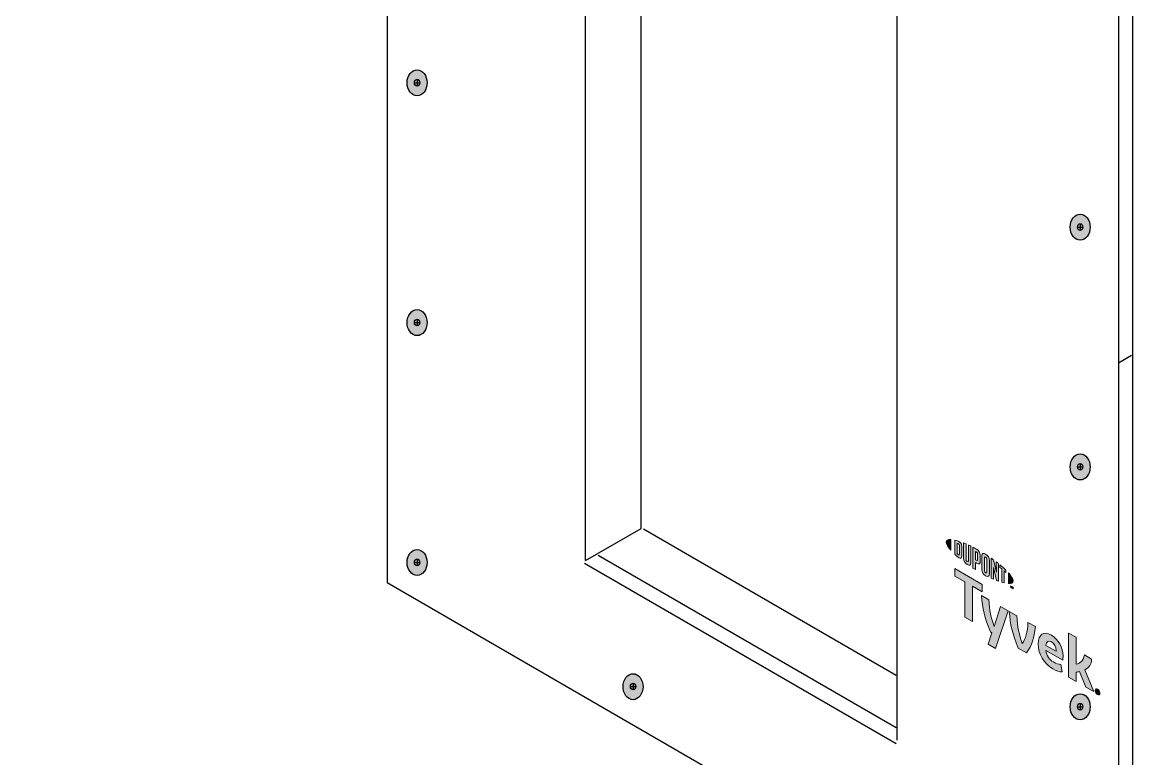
# Model space of a CAD drawing. Header units: inches. Extents: x -26 to 76, y -15 to 22.
# Drawn here: x 8.59 to 14.26, y 5.66 to 9.42 of the extents above; entities that cross this region are included whole.
import ezdxf

# ---------------------------------------------------------------- set-up
doc = ezdxf.new("R2010")
doc.units = ezdxf.units.IN
doc.header["$MEASUREMENT"] = 0
for name, color, linetype, lineweight in [('G-ANNO-TTLB', 7, 'Continuous', 0), ('LOGOS', 7, 'Continuous', 0), ('TYVEK', 7, 'Continuous', 0)]:
    doc.layers.add(name, color=color, linetype=linetype, lineweight=lineweight)

# ---------------------------------------------------------------- blocks, each defined once
blk = doc.blocks.new('Block_104')
at = {"layer": 'TYVEK', "true_color": 0x003b71, "transparency": 33554687}
h = blk.add_hatch(color=156, dxfattribs=at)
h.dxf.hatch_style = 2
edge = h.paths.add_edge_path()
edge.add_ellipse((13.993, 10.8223), major_axis=(0, 0.0664), ratio=0.766948, start_angle=0, end_angle=360)
at = {"layer": 'TYVEK', "color": 252, "lineweight": 25, "true_color": 0x838484}
for p, q in [((13.993, 10.8398), (13.993, 10.8056)), ((13.9795, 10.8227), (14.0065, 10.8227))]:
    blk.add_line(p, q, dxfattribs=at)
at = {"layer": 'TYVEK', "color": 18, "lineweight": 25, "true_color": 0x000000}
blk.add_ellipse((13.993, 10.8223), major_axis=(0, 0.0664), ratio=0.766948, dxfattribs=at)
at = {"layer": 'TYVEK', "color": 252, "lineweight": 25, "true_color": 0x838484}
blk.add_ellipse((13.993, 10.8227), major_axis=(0, 0.0171), ratio=0.788846, dxfattribs=at)
blk = doc.blocks.new('Block_105')
at = {"layer": 'TYVEK', "true_color": 0x003b71, "transparency": 33554687}
h = blk.add_hatch(color=156, dxfattribs=at)
h.dxf.hatch_style = 2
edge = h.paths.add_edge_path()
edge.add_ellipse((13.993, 4.7006), major_axis=(0, 0.0664), ratio=0.766948, start_angle=0, end_angle=360)
at = {"layer": 'TYVEK', "color": 252, "lineweight": 25, "true_color": 0x838484}
for p, q in [((13.993, 4.7182), (13.993, 4.6839)), ((13.9795, 4.701), (14.0065, 4.701))]:
    blk.add_line(p, q, dxfattribs=at)
at = {"layer": 'TYVEK', "color": 18, "lineweight": 25, "true_color": 0x000000}
blk.add_ellipse((13.993, 4.7006), major_axis=(0, 0.0664), ratio=0.766948, dxfattribs=at)
at = {"layer": 'TYVEK', "color": 252, "lineweight": 25, "true_color": 0x838484}
blk.add_ellipse((13.993, 4.701), major_axis=(0, 0.0171), ratio=0.788846, dxfattribs=at)
blk = doc.blocks.new('Block_106')
at = {"layer": 'TYVEK', "true_color": 0x003b71, "transparency": 33554687}
h = blk.add_hatch(color=156, dxfattribs=at)
h.dxf.hatch_style = 2
edge = h.paths.add_edge_path()
edge.add_ellipse((13.993, 8.3736), major_axis=(0, 0.0664), ratio=0.766948, start_angle=0, end_angle=360)
at = {"layer": 'TYVEK', "color": 252, "lineweight": 25, "true_color": 0x838484}
for p, q in [((13.993, 8.3912), (13.993, 8.3569)), ((13.9795, 8.374), (14.0065, 8.374))]:
    blk.add_line(p, q, dxfattribs=at)
at = {"layer": 'TYVEK', "color": 18, "lineweight": 25, "true_color": 0x000000}
blk.add_ellipse((13.993, 8.3736), major_axis=(0, 0.0664), ratio=0.766948, dxfattribs=at)
at = {"layer": 'TYVEK', "color": 252, "lineweight": 25, "true_color": 0x838484}
blk.add_ellipse((13.993, 8.374), major_axis=(0, 0.0171), ratio=0.788846, dxfattribs=at)
blk = doc.blocks.new('Block_107')
at = {"layer": 'TYVEK', "true_color": 0x003b71, "transparency": 33554687}
h = blk.add_hatch(color=156, dxfattribs=at)
h.dxf.hatch_style = 2
edge = h.paths.add_edge_path()
edge.add_ellipse((13.993, 9.598), major_axis=(0, 0.0664), ratio=0.766948, start_angle=0, end_angle=360)
at = {"layer": 'TYVEK', "color": 252, "lineweight": 25, "true_color": 0x838484}
for p, q in [((13.9795, 9.6119), (14.0065, 9.6119)), ((13.993, 9.6155), (13.993, 9.5812))]:
    blk.add_line(p, q, dxfattribs=at)
at = {"layer": 'TYVEK', "color": 18, "lineweight": 25, "true_color": 0x000000}
blk.add_ellipse((13.993, 9.598), major_axis=(0, 0.0664), ratio=0.766948, dxfattribs=at)
at = {"layer": 'TYVEK', "color": 252, "lineweight": 25, "true_color": 0x838484}
blk.add_ellipse((13.993, 9.5984), major_axis=(0, 0.0171), ratio=0.788846, dxfattribs=at)
blk = doc.blocks.new('Block_108')
at = {"layer": 'TYVEK', "true_color": 0x003b71, "transparency": 33554687}
h = blk.add_hatch(color=156, dxfattribs=at)
h.dxf.hatch_style = 2
edge = h.paths.add_edge_path()
edge.add_ellipse((13.993, 7.1493), major_axis=(0, 0.0664), ratio=0.766948, start_angle=0, end_angle=360)
at = {"layer": 'TYVEK', "color": 252, "lineweight": 25, "true_color": 0x838484}
for p, q in [((13.9795, 7.1497), (14.0065, 7.1497)), ((13.993, 7.1668), (13.993, 7.1326))]:
    blk.add_line(p, q, dxfattribs=at)
at = {"layer": 'TYVEK', "color": 18, "lineweight": 25, "true_color": 0x000000}
blk.add_ellipse((13.993, 7.1493), major_axis=(0, 0.0664), ratio=0.766948, dxfattribs=at)
at = {"layer": 'TYVEK', "color": 252, "lineweight": 25, "true_color": 0x838484}
blk.add_ellipse((13.993, 7.1497), major_axis=(0, 0.0171), ratio=0.788846, dxfattribs=at)
blk = doc.blocks.new('Block_109')
at = {"layer": 'TYVEK', "true_color": 0x003b71, "transparency": 33554687}
h = blk.add_hatch(color=156, dxfattribs=at)
h.dxf.hatch_style = 2
edge = h.paths.add_edge_path()
edge.add_ellipse((13.993, 5.925), major_axis=(0, 0.0664), ratio=0.766948, start_angle=0, end_angle=360)
at = {"layer": 'TYVEK', "color": 252, "lineweight": 25, "true_color": 0x838484}
for p, q in [((13.9795, 5.9254), (14.0065, 5.9254)), ((13.993, 5.9425), (13.993, 5.9082))]:
    blk.add_line(p, q, dxfattribs=at)
at = {"layer": 'TYVEK', "color": 18, "lineweight": 25, "true_color": 0x000000}
blk.add_ellipse((13.993, 5.925), major_axis=(0, 0.0664), ratio=0.766948, dxfattribs=at)
at = {"layer": 'TYVEK', "color": 252, "lineweight": 25, "true_color": 0x838484}
blk.add_ellipse((13.993, 5.9254), major_axis=(0, 0.0171), ratio=0.788846, dxfattribs=at)
blk = doc.blocks.new('Block_103')
at = {"layer": 'TYVEK'}
for name in ['Block_104', 'Block_107', 'Block_106', 'Block_108', 'Block_109', 'Block_105']:
    blk.add_blockref(name, (0, 0), dxfattribs=at)
blk = doc.blocks.new('Block_111')
at = {"layer": 'TYVEK', "true_color": 0x003b71, "transparency": 33554687}
h = blk.add_hatch(color=156, dxfattribs=at)
h.dxf.hatch_style = 2
edge = h.paths.add_edge_path()
edge.add_ellipse((10.6084, 12.7835), major_axis=(0, 0.0664), ratio=0.766948, start_angle=0, end_angle=360)
at = {"layer": 'TYVEK', "color": 252, "lineweight": 25, "true_color": 0x838484}
for p, q in [((10.5948, 12.7839), (10.6219, 12.7839)), ((10.6084, 12.801), (10.6084, 12.7667))]:
    blk.add_line(p, q, dxfattribs=at)
at = {"layer": 'TYVEK', "color": 18, "lineweight": 25, "true_color": 0x000000}
blk.add_ellipse((10.6084, 12.7835), major_axis=(0, 0.0664), ratio=0.766948, dxfattribs=at)
at = {"layer": 'TYVEK', "color": 252, "lineweight": 25, "true_color": 0x838484}
blk.add_ellipse((10.6084, 12.7839), major_axis=(0, 0.0171), ratio=0.788846, dxfattribs=at)
blk = doc.blocks.new('Block_112')
at = {"layer": 'TYVEK', "true_color": 0x003b71, "transparency": 33554687}
h = blk.add_hatch(color=156, dxfattribs=at)
h.dxf.hatch_style = 2
edge = h.paths.add_edge_path()
edge.add_ellipse((10.6084, 6.6618), major_axis=(0, 0.0664), ratio=0.766948, start_angle=0, end_angle=360)
at = {"layer": 'TYVEK', "color": 252, "lineweight": 25, "true_color": 0x838484}
for p, q in [((10.5948, 6.6622), (10.6219, 6.6622)), ((10.6084, 6.6793), (10.6084, 6.6451))]:
    blk.add_line(p, q, dxfattribs=at)
at = {"layer": 'TYVEK', "color": 18, "lineweight": 25, "true_color": 0x000000}
blk.add_ellipse((10.6084, 6.6618), major_axis=(0, 0.0664), ratio=0.766948, dxfattribs=at)
at = {"layer": 'TYVEK', "color": 252, "lineweight": 25, "true_color": 0x838484}
blk.add_ellipse((10.6084, 6.6622), major_axis=(0, 0.0171), ratio=0.788846, dxfattribs=at)
blk = doc.blocks.new('Block_113')
at = {"layer": 'TYVEK', "true_color": 0x003b71, "transparency": 33554687}
h = blk.add_hatch(color=156, dxfattribs=at)
h.dxf.hatch_style = 2
edge = h.paths.add_edge_path()
edge.add_ellipse((10.6084, 10.3348), major_axis=(0, 0.0664), ratio=0.766948, start_angle=0, end_angle=360)
at = {"layer": 'TYVEK', "color": 252, "lineweight": 25, "true_color": 0x838484}
for p, q in [((10.5948, 10.3352), (10.6219, 10.3352)), ((10.6084, 10.3523), (10.6084, 10.3181))]:
    blk.add_line(p, q, dxfattribs=at)
at = {"layer": 'TYVEK', "color": 18, "lineweight": 25, "true_color": 0x000000}
blk.add_ellipse((10.6084, 10.3348), major_axis=(0, 0.0664), ratio=0.766948, dxfattribs=at)
at = {"layer": 'TYVEK', "color": 252, "lineweight": 25, "true_color": 0x838484}
blk.add_ellipse((10.6084, 10.3352), major_axis=(0, 0.0171), ratio=0.788846, dxfattribs=at)
blk = doc.blocks.new('Block_114')
at = {"layer": 'TYVEK', "true_color": 0x003b71, "transparency": 33554687}
h = blk.add_hatch(color=156, dxfattribs=at)
h.dxf.hatch_style = 2
edge = h.paths.add_edge_path()
edge.add_ellipse((10.6084, 11.5591), major_axis=(0, 0.0664), ratio=0.766948, start_angle=0, end_angle=360)
at = {"layer": 'TYVEK', "color": 252, "lineweight": 25, "true_color": 0x838484}
for p, q in [((10.5948, 11.5731), (10.6219, 11.5731)), ((10.6084, 11.5767), (10.6084, 11.5424))]:
    blk.add_line(p, q, dxfattribs=at)
at = {"layer": 'TYVEK', "color": 18, "lineweight": 25, "true_color": 0x000000}
blk.add_ellipse((10.6084, 11.5591), major_axis=(0, 0.0664), ratio=0.766948, dxfattribs=at)
at = {"layer": 'TYVEK', "color": 252, "lineweight": 25, "true_color": 0x838484}
blk.add_ellipse((10.6084, 11.5595), major_axis=(0, 0.0171), ratio=0.788846, dxfattribs=at)
blk = doc.blocks.new('Block_115')
at = {"layer": 'TYVEK', "true_color": 0x003b71, "transparency": 33554687}
h = blk.add_hatch(color=156, dxfattribs=at)
h.dxf.hatch_style = 2
edge = h.paths.add_edge_path()
edge.add_ellipse((10.6084, 9.1105), major_axis=(0, 0.0664), ratio=0.766948, start_angle=0, end_angle=360)
at = {"layer": 'TYVEK', "color": 252, "lineweight": 25, "true_color": 0x838484}
for p, q in [((10.6084, 9.128), (10.6084, 9.0937)), ((10.5948, 9.1109), (10.6219, 9.1109))]:
    blk.add_line(p, q, dxfattribs=at)
at = {"layer": 'TYVEK', "color": 18, "lineweight": 25, "true_color": 0x000000}
blk.add_ellipse((10.6084, 9.1105), major_axis=(0, 0.0664), ratio=0.766948, dxfattribs=at)
at = {"layer": 'TYVEK', "color": 252, "lineweight": 25, "true_color": 0x838484}
blk.add_ellipse((10.6084, 9.1109), major_axis=(0, 0.0171), ratio=0.788846, dxfattribs=at)
blk = doc.blocks.new('Block_116')
at = {"layer": 'TYVEK', "true_color": 0x003b71, "transparency": 33554687}
h = blk.add_hatch(color=156, dxfattribs=at)
h.dxf.hatch_style = 2
edge = h.paths.add_edge_path()
edge.add_ellipse((10.6084, 7.8861), major_axis=(0, 0.0664), ratio=0.766948, start_angle=0, end_angle=360)
at = {"layer": 'TYVEK', "color": 252, "lineweight": 25, "true_color": 0x838484}
for p, q in [((10.5948, 7.8865), (10.6219, 7.8865)), ((10.6084, 7.9037), (10.6084, 7.8694))]:
    blk.add_line(p, q, dxfattribs=at)
at = {"layer": 'TYVEK', "color": 18, "lineweight": 25, "true_color": 0x000000}
blk.add_ellipse((10.6084, 7.8861), major_axis=(0, 0.0664), ratio=0.766948, dxfattribs=at)
at = {"layer": 'TYVEK', "color": 252, "lineweight": 25, "true_color": 0x838484}
blk.add_ellipse((10.6084, 7.8865), major_axis=(0, 0.0171), ratio=0.788846, dxfattribs=at)
blk = doc.blocks.new('Block_110')
at = {"layer": 'TYVEK'}
for name in ['Block_111', 'Block_114', 'Block_113', 'Block_115', 'Block_116', 'Block_112']:
    blk.add_blockref(name, (0, 0), dxfattribs=at)
blk = doc.blocks.new('Block_191')
at = {"layer": 'TYVEK', "true_color": 0x003b71, "transparency": 33554687}
h = blk.add_hatch(color=156, dxfattribs=at)
h.dxf.hatch_style = 2
edge = h.paths.add_edge_path()
edge.add_ellipse((11.7106, 6.0276), major_axis=(0, 0.0664), ratio=0.766948, start_angle=0, end_angle=360)
at = {"layer": 'TYVEK', "color": 252, "lineweight": 25, "true_color": 0x838484}
for p, q in [((11.6971, 6.0281), (11.7242, 6.0281)), ((11.7106, 6.0452), (11.7106, 6.0109))]:
    blk.add_line(p, q, dxfattribs=at)
at = {"layer": 'TYVEK', "color": 18, "lineweight": 25, "true_color": 0x000000}
blk.add_ellipse((11.7106, 6.0276), major_axis=(0, 0.0664), ratio=0.766948, dxfattribs=at)
at = {"layer": 'TYVEK', "color": 252, "lineweight": 25, "true_color": 0x838484}
blk.add_ellipse((11.7106, 6.0281), major_axis=(0, 0.0171), ratio=0.788846, dxfattribs=at)
blk = doc.blocks.new('Block_510')
at = {"layer": 'LOGOS', "true_color": 0x838484, "transparency": 33554687}
h = blk.add_hatch(color=252, dxfattribs=at)
h.dxf.hatch_style = 2
edge = h.paths.add_edge_path()
edge.add_spline(control_points=[(13.3093, 6.7651), (13.3093, 6.7551), (13.3178, 6.7408), (13.3326, 6.7241), (13.3326, 6.7241), (13.3326, 6.7789), (13.3326, 6.7789), (13.3178, 6.7795), (13.3093, 6.775), (13.3093, 6.7651)], knot_values=[0, 0, 0, 0, 1, 1, 1, 2, 2, 2, 3, 3, 3, 3], degree=3, periodic=0)
h = blk.add_hatch(color=252, dxfattribs=at)
h.dxf.hatch_style = 2
edge = h.paths.add_edge_path()
edge.add_spline(control_points=[(13.3771, 6.7035), (13.3771, 6.6993), (13.3749, 6.6992), (13.3723, 6.7007), (13.3702, 6.7019), (13.3671, 6.7046), (13.3645, 6.7069), (13.3645, 6.7069), (13.3645, 6.7592), (13.3645, 6.7592), (13.3671, 6.7585), (13.3702, 6.7576), (13.3723, 6.7564), (13.3749, 6.7549), (13.3771, 6.7522), (13.3771, 6.748), (13.3771, 6.748), (13.3771, 6.7035), (13.3771, 6.7035)], knot_values=[0, 0, 0, 0, 1, 1, 1, 2, 2, 2, 3, 3, 3, 4, 4, 4, 5, 5, 5, 6, 6, 6, 6], degree=3, periodic=0)
edge = h.paths.add_edge_path()
edge.add_spline(control_points=[(13.374, 6.7691), (13.3698, 6.7715), (13.3639, 6.7735), (13.3531, 6.7759), (13.3531, 6.7759), (13.3531, 6.7034), (13.3531, 6.7034), (13.3626, 6.6946), (13.3698, 6.6884), (13.374, 6.6861), (13.3835, 6.6805), (13.3889, 6.6841), (13.3889, 6.6949), (13.3889, 6.6949), (13.3889, 6.743), (13.3889, 6.743), (13.3889, 6.7538), (13.3835, 6.7636), (13.374, 6.7691)], knot_values=[0, 0, 0, 0, 1, 1, 1, 2, 2, 2, 3, 3, 3, 4, 4, 4, 5, 5, 5, 6, 6, 6, 6], degree=3, periodic=0)
h = blk.add_hatch(color=252, dxfattribs=at)
h.dxf.hatch_style = 2
edge = h.paths.add_edge_path()
edge.add_spline(control_points=[(13.4221, 6.669), (13.4221, 6.6648), (13.4209, 6.6629), (13.4163, 6.6662), (13.4118, 6.6694), (13.4106, 6.6723), (13.4106, 6.6772), (13.4106, 6.6772), (13.4106, 6.7562), (13.4106, 6.7562), (13.4076, 6.7576), (13.401, 6.7604), (13.3981, 6.7615), (13.3981, 6.7615), (13.3981, 6.6817), (13.3981, 6.6817), (13.3981, 6.6689), (13.4035, 6.6608), (13.4163, 6.6518), (13.428, 6.6435), (13.4352, 6.6461), (13.4352, 6.6603), (13.4352, 6.6603), (13.4352, 6.7447), (13.4352, 6.7447), (13.4327, 6.7459), (13.4247, 6.7498), (13.4221, 6.7509), (13.4221, 6.7509), (13.4221, 6.669), (13.4221, 6.669)], knot_values=[0, 0, 0, 0, 1, 1, 1, 2, 2, 2, 3, 3, 3, 4, 4, 4, 5, 5, 5, 6, 6, 6, 7, 7, 7, 8, 8, 8, 9, 9, 9, 10, 10, 10, 10], degree=3, periodic=0)
h = blk.add_hatch(color=252, dxfattribs=at)
h.dxf.hatch_style = 2
edge = h.paths.add_edge_path()
edge.add_spline(control_points=[(13.4696, 6.6763), (13.4696, 6.6717), (13.4682, 6.6702), (13.4629, 6.6733), (13.4629, 6.6733), (13.4584, 6.6759), (13.4584, 6.6759), (13.4584, 6.6759), (13.4584, 6.7178), (13.4584, 6.7178), (13.4604, 6.7168), (13.4615, 6.7162), (13.4627, 6.7155), (13.4684, 6.7122), (13.4696, 6.709), (13.4696, 6.7043), (13.4696, 6.7043), (13.4696, 6.6763), (13.4696, 6.6763)], knot_values=[0, 0, 0, 0, 1, 1, 1, 2, 2, 2, 3, 3, 3, 4, 4, 4, 5, 5, 5, 6, 6, 6, 6], degree=3, periodic=0)
edge = h.paths.add_edge_path()
edge.add_spline(control_points=[(13.4635, 6.7299), (13.4612, 6.7312), (13.4529, 6.7356), (13.4453, 6.7395), (13.4453, 6.7395), (13.4453, 6.6332), (13.4453, 6.6332), (13.4479, 6.6316), (13.4547, 6.6272), (13.4584, 6.625), (13.4584, 6.625), (13.4584, 6.6611), (13.4584, 6.6611), (13.4584, 6.6611), (13.4635, 6.6582), (13.4635, 6.6582), (13.4771, 6.6504), (13.4828, 6.6541), (13.4828, 6.6676), (13.4828, 6.6676), (13.4828, 6.6989), (13.4828, 6.6989), (13.4828, 6.7121), (13.4764, 6.7224), (13.4635, 6.7299)], knot_values=[0, 0, 0, 0, 1, 1, 1, 2, 2, 2, 3, 3, 3, 4, 4, 4, 5, 5, 5, 6, 6, 6, 7, 7, 7, 8, 8, 8, 8], degree=3, periodic=0)
h = blk.add_hatch(color=252, dxfattribs=at)
h.dxf.hatch_style = 2
edge = h.paths.add_edge_path()
edge.add_spline(control_points=[(13.5162, 6.6123), (13.5162, 6.6081), (13.5149, 6.6067), (13.5103, 6.6092), (13.5056, 6.6117), (13.5043, 6.6148), (13.5043, 6.6192), (13.5043, 6.6192), (13.5043, 6.6854), (13.5043, 6.6854), (13.5043, 6.6898), (13.5056, 6.6915), (13.5103, 6.6886), (13.5149, 6.6858), (13.5162, 6.6828), (13.5162, 6.6786), (13.5162, 6.6786), (13.5162, 6.6123), (13.5162, 6.6123)], knot_values=[0, 0, 0, 0, 1, 1, 1, 2, 2, 2, 3, 3, 3, 4, 4, 4, 5, 5, 5, 6, 6, 6, 6], degree=3, periodic=0)
edge = h.paths.add_edge_path()
edge.add_spline(control_points=[(13.5103, 6.7034), (13.4982, 6.7111), (13.4911, 6.7091), (13.4911, 6.6951), (13.4911, 6.6951), (13.4911, 6.6256), (13.4911, 6.6256), (13.4911, 6.6108), (13.4976, 6.601), (13.5103, 6.5942), (13.5228, 6.5876), (13.5293, 6.5893), (13.5293, 6.605), (13.5293, 6.605), (13.5293, 6.6714), (13.5293, 6.6714), (13.5293, 6.6864), (13.5234, 6.6951), (13.5103, 6.7034)], knot_values=[0, 0, 0, 0, 1, 1, 1, 2, 2, 2, 3, 3, 3, 4, 4, 4, 5, 5, 5, 6, 6, 6, 6], degree=3, periodic=0)
h = blk.add_hatch(color=252, dxfattribs=at)
h.dxf.hatch_style = 2
edge = h.paths.add_edge_path()
edge.add_spline(control_points=[(13.5655, 6.6124), (13.5655, 6.6124), (13.551, 6.6748), (13.551, 6.6748), (13.5471, 6.6776), (13.5423, 6.681), (13.5387, 6.6835), (13.5387, 6.6835), (13.5387, 6.5815), (13.5387, 6.5815), (13.5413, 6.5803), (13.5478, 6.5773), (13.5512, 6.5759), (13.5512, 6.5759), (13.5502, 6.6366), (13.5502, 6.6366), (13.5502, 6.6366), (13.5655, 6.57), (13.5655, 6.57), (13.5687, 6.5687), (13.5735, 6.5669), (13.5766, 6.5658), (13.5766, 6.5658), (13.5766, 6.6554), (13.5766, 6.6554), (13.5733, 6.658), (13.5674, 6.6626), (13.5646, 6.6647), (13.5646, 6.6647), (13.5655, 6.6124), (13.5655, 6.6124)], knot_values=[0, 0, 0, 0, 1, 1, 1, 2, 2, 2, 3, 3, 3, 4, 4, 4, 5, 5, 5, 6, 6, 6, 7, 7, 7, 8, 8, 8, 9, 9, 9, 10, 10, 10, 10], degree=3, periodic=0)
h = blk.add_hatch(color=252, dxfattribs=at)
h.dxf.hatch_style = 2
edge = h.paths.add_edge_path()
edge.add_spline(control_points=[(13.583, 6.636), (13.5863, 6.6335), (13.5894, 6.6309), (13.5925, 6.6284), (13.5925, 6.6284), (13.5925, 6.5605), (13.5925, 6.5605), (13.5954, 6.5596), (13.6007, 6.5582), (13.6042, 6.5573), (13.6042, 6.5573), (13.6042, 6.6184), (13.6042, 6.6184), (13.6076, 6.6155), (13.6108, 6.6126), (13.6137, 6.61), (13.6137, 6.61), (13.6137, 6.623), (13.6137, 6.623), (13.6045, 6.632), (13.5946, 6.6408), (13.583, 6.6502), (13.583, 6.6502), (13.583, 6.636), (13.583, 6.636)], knot_values=[0, 0, 0, 0, 1, 1, 1, 2, 2, 2, 3, 3, 3, 4, 4, 4, 5, 5, 5, 6, 6, 6, 7, 7, 7, 8, 8, 8, 8], degree=3, periodic=0)
h = blk.add_hatch(color=252, dxfattribs=at)
h.dxf.hatch_style = 2
edge = h.paths.add_edge_path()
edge.add_spline(control_points=[(13.651, 6.5678), (13.651, 6.5577), (13.6425, 6.5533), (13.6277, 6.5537), (13.6277, 6.5537), (13.6277, 6.6085), (13.6277, 6.6085), (13.6425, 6.5919), (13.651, 6.5777), (13.651, 6.5678)], knot_values=[0, 0, 0, 0, 1, 1, 1, 2, 2, 2, 3, 3, 3, 3], degree=3, periodic=0)
h = blk.add_hatch(color=252, dxfattribs=at)
h.dxf.hatch_style = 2
edge = h.paths.add_edge_path()
edge.add_spline(control_points=[(13.6441, 6.5388), (13.6441, 6.5388), (13.6455, 6.538), (13.6455, 6.538), (13.6455, 6.538), (13.6476, 6.5331), (13.6476, 6.5331), (13.6476, 6.5331), (13.6497, 6.5356), (13.6497, 6.5356), (13.6497, 6.5356), (13.651, 6.5348), (13.651, 6.5348), (13.651, 6.5348), (13.651, 6.5269), (13.651, 6.5269), (13.651, 6.5269), (13.6498, 6.5277), (13.6498, 6.5277), (13.6498, 6.5277), (13.6498, 6.5333), (13.6498, 6.5333), (13.6498, 6.5333), (13.6476, 6.5307), (13.6476, 6.5307), (13.6476, 6.5307), (13.6475, 6.5308), (13.6475, 6.5308), (13.6475, 6.5308), (13.6454, 6.5358), (13.6454, 6.5358), (13.6454, 6.5358), (13.6454, 6.5302), (13.6454, 6.5302), (13.6454, 6.5302), (13.6441, 6.5309), (13.6441, 6.5309), (13.6441, 6.5309), (13.6441, 6.5388), (13.6441, 6.5388)], knot_values=[0, 0, 0, 0, 1, 1, 1, 2, 2, 2, 3, 3, 3, 4, 4, 4, 5, 5, 5, 6, 6, 6, 7, 7, 7, 8, 8, 8, 9, 9, 9, 10, 10, 10, 11, 11, 11, 12, 12, 12, 13, 13, 13, 13], degree=3, periodic=0)
edge = h.paths.add_edge_path()
edge.add_spline(control_points=[(13.6392, 6.5403), (13.6392, 6.5403), (13.6371, 6.5415), (13.6371, 6.5415), (13.6371, 6.5415), (13.6371, 6.5429), (13.6371, 6.5429), (13.6371, 6.5429), (13.6426, 6.5397), (13.6426, 6.5397), (13.6426, 6.5397), (13.6426, 6.5383), (13.6426, 6.5383), (13.6426, 6.5383), (13.6405, 6.5395), (13.6405, 6.5395), (13.6405, 6.5395), (13.6405, 6.533), (13.6405, 6.533), (13.6405, 6.533), (13.6392, 6.5338), (13.6392, 6.5338), (13.6392, 6.5338), (13.6392, 6.5403), (13.6392, 6.5403)], knot_values=[0, 0, 0, 0, 1, 1, 1, 2, 2, 2, 3, 3, 3, 4, 4, 4, 5, 5, 5, 6, 6, 6, 7, 7, 7, 8, 8, 8, 8], degree=3, periodic=0)
at = {"layer": 'LOGOS'}
for points, knots in [([(13.3093, 6.7651), (13.3093, 6.7551), (13.3178, 6.7408), (13.3326, 6.7241), (13.3326, 6.7241), (13.3326, 6.7789), (13.3326, 6.7789), (13.3178, 6.7795), (13.3093, 6.775), (13.3093, 6.7651)], [0, 0, 0, 0, 1, 1, 1, 2, 2, 2, 3, 3, 3, 3]), ([(13.374, 6.7691), (13.3698, 6.7715), (13.3639, 6.7735), (13.3531, 6.7759), (13.3531, 6.7759), (13.3531, 6.7034), (13.3531, 6.7034), (13.3626, 6.6946), (13.3698, 6.6884), (13.374, 6.6861), (13.3835, 6.6805), (13.3889, 6.6841), (13.3889, 6.6949), (13.3889, 6.6949), (13.3889, 6.743), (13.3889, 6.743), (13.3889, 6.7538), (13.3835, 6.7636), (13.374, 6.7691)], [0, 0, 0, 0, 1, 1, 1, 2, 2, 2, 3, 3, 3, 4, 4, 4, 5, 5, 5, 6, 6, 6, 6]), ([(13.3771, 6.7035), (13.3771, 6.6993), (13.3749, 6.6992), (13.3723, 6.7007), (13.3702, 6.7019), (13.3671, 6.7046), (13.3645, 6.7069), (13.3645, 6.7069), (13.3645, 6.7592), (13.3645, 6.7592), (13.3671, 6.7585), (13.3702, 6.7576), (13.3723, 6.7564), (13.3749, 6.7549), (13.3771, 6.7522), (13.3771, 6.748), (13.3771, 6.748), (13.3771, 6.7035), (13.3771, 6.7035)], [0, 0, 0, 0, 1, 1, 1, 2, 2, 2, 3, 3, 3, 4, 4, 4, 5, 5, 5, 6, 6, 6, 6]), ([(13.4221, 6.669), (13.4221, 6.6648), (13.4209, 6.6629), (13.4163, 6.6662), (13.4118, 6.6694), (13.4106, 6.6723), (13.4106, 6.6772), (13.4106, 6.6772), (13.4106, 6.7562), (13.4106, 6.7562), (13.4076, 6.7576), (13.401, 6.7604), (13.3981, 6.7615), (13.3981, 6.7615), (13.3981, 6.6817), (13.3981, 6.6817), (13.3981, 6.6689), (13.4035, 6.6608), (13.4163, 6.6518), (13.428, 6.6435), (13.4352, 6.6461), (13.4352, 6.6603), (13.4352, 6.6603), (13.4352, 6.7447), (13.4352, 6.7447), (13.4327, 6.7459), (13.4247, 6.7498), (13.4221, 6.7509), (13.4221, 6.7509), (13.4221, 6.669), (13.4221, 6.669)], [0, 0, 0, 0, 1, 1, 1, 2, 2, 2, 3, 3, 3, 4, 4, 4, 5, 5, 5, 6, 6, 6, 7, 7, 7, 8, 8, 8, 9, 9, 9, 10, 10, 10, 10]), ([(13.4635, 6.7299), (13.4612, 6.7312), (13.4529, 6.7356), (13.4453, 6.7395), (13.4453, 6.7395), (13.4453, 6.6332), (13.4453, 6.6332), (13.4479, 6.6316), (13.4547, 6.6272), (13.4584, 6.625), (13.4584, 6.625), (13.4584, 6.6611), (13.4584, 6.6611), (13.4584, 6.6611), (13.4635, 6.6582), (13.4635, 6.6582), (13.4771, 6.6504), (13.4828, 6.6541), (13.4828, 6.6676), (13.4828, 6.6676), (13.4828, 6.6989), (13.4828, 6.6989), (13.4828, 6.7121), (13.4764, 6.7224), (13.4635, 6.7299)], [0, 0, 0, 0, 1, 1, 1, 2, 2, 2, 3, 3, 3, 4, 4, 4, 5, 5, 5, 6, 6, 6, 7, 7, 7, 8, 8, 8, 8]), ([(13.4696, 6.6763), (13.4696, 6.6717), (13.4682, 6.6702), (13.4629, 6.6733), (13.4629, 6.6733), (13.4584, 6.6759), (13.4584, 6.6759), (13.4584, 6.6759), (13.4584, 6.7178), (13.4584, 6.7178), (13.4604, 6.7168), (13.4615, 6.7162), (13.4627, 6.7155), (13.4684, 6.7122), (13.4696, 6.709), (13.4696, 6.7043), (13.4696, 6.7043), (13.4696, 6.6763), (13.4696, 6.6763)], [0, 0, 0, 0, 1, 1, 1, 2, 2, 2, 3, 3, 3, 4, 4, 4, 5, 5, 5, 6, 6, 6, 6]), ([(13.5103, 6.7034), (13.4982, 6.7111), (13.4911, 6.7091), (13.4911, 6.6951), (13.4911, 6.6951), (13.4911, 6.6256), (13.4911, 6.6256), (13.4911, 6.6108), (13.4976, 6.601), (13.5103, 6.5942), (13.5228, 6.5876), (13.5293, 6.5893), (13.5293, 6.605), (13.5293, 6.605), (13.5293, 6.6714), (13.5293, 6.6714), (13.5293, 6.6864), (13.5234, 6.6951), (13.5103, 6.7034)], [0, 0, 0, 0, 1, 1, 1, 2, 2, 2, 3, 3, 3, 4, 4, 4, 5, 5, 5, 6, 6, 6, 6]), ([(13.5162, 6.6123), (13.5162, 6.6081), (13.5149, 6.6067), (13.5103, 6.6092), (13.5056, 6.6117), (13.5043, 6.6148), (13.5043, 6.6192), (13.5043, 6.6192), (13.5043, 6.6854), (13.5043, 6.6854), (13.5043, 6.6898), (13.5056, 6.6915), (13.5103, 6.6886), (13.5149, 6.6858), (13.5162, 6.6828), (13.5162, 6.6786), (13.5162, 6.6786), (13.5162, 6.6123), (13.5162, 6.6123)], [0, 0, 0, 0, 1, 1, 1, 2, 2, 2, 3, 3, 3, 4, 4, 4, 5, 5, 5, 6, 6, 6, 6]), ([(13.5655, 6.6124), (13.5655, 6.6124), (13.551, 6.6748), (13.551, 6.6748), (13.5471, 6.6776), (13.5423, 6.681), (13.5387, 6.6835), (13.5387, 6.6835), (13.5387, 6.5815), (13.5387, 6.5815), (13.5413, 6.5803), (13.5478, 6.5773), (13.5512, 6.5759), (13.5512, 6.5759), (13.5502, 6.6366), (13.5502, 6.6366), (13.5502, 6.6366), (13.5655, 6.57), (13.5655, 6.57), (13.5687, 6.5687), (13.5735, 6.5669), (13.5766, 6.5658), (13.5766, 6.5658), (13.5766, 6.6554), (13.5766, 6.6554), (13.5733, 6.658), (13.5674, 6.6626), (13.5646, 6.6647), (13.5646, 6.6647), (13.5655, 6.6124), (13.5655, 6.6124)], [0, 0, 0, 0, 1, 1, 1, 2, 2, 2, 3, 3, 3, 4, 4, 4, 5, 5, 5, 6, 6, 6, 7, 7, 7, 8, 8, 8, 9, 9, 9, 10, 10, 10, 10]), ([(13.583, 6.636), (13.5863, 6.6335), (13.5894, 6.6309), (13.5925, 6.6284), (13.5925, 6.6284), (13.5925, 6.5605), (13.5925, 6.5605), (13.5954, 6.5596), (13.6007, 6.5582), (13.6042, 6.5573), (13.6042, 6.5573), (13.6042, 6.6184), (13.6042, 6.6184), (13.6076, 6.6155), (13.6108, 6.6126), (13.6137, 6.61), (13.6137, 6.61), (13.6137, 6.623), (13.6137, 6.623), (13.6045, 6.632), (13.5946, 6.6408), (13.583, 6.6502), (13.583, 6.6502), (13.583, 6.636), (13.583, 6.636)], [0, 0, 0, 0, 1, 1, 1, 2, 2, 2, 3, 3, 3, 4, 4, 4, 5, 5, 5, 6, 6, 6, 7, 7, 7, 8, 8, 8, 8]), ([(13.651, 6.5678), (13.651, 6.5577), (13.6425, 6.5533), (13.6277, 6.5537), (13.6277, 6.5537), (13.6277, 6.6085), (13.6277, 6.6085), (13.6425, 6.5919), (13.651, 6.5777), (13.651, 6.5678)], [0, 0, 0, 0, 1, 1, 1, 2, 2, 2, 3, 3, 3, 3]), ([(13.6392, 6.5403), (13.6392, 6.5403), (13.6371, 6.5415), (13.6371, 6.5415), (13.6371, 6.5415), (13.6371, 6.5429), (13.6371, 6.5429), (13.6371, 6.5429), (13.6426, 6.5397), (13.6426, 6.5397), (13.6426, 6.5397), (13.6426, 6.5383), (13.6426, 6.5383), (13.6426, 6.5383), (13.6405, 6.5395), (13.6405, 6.5395), (13.6405, 6.5395), (13.6405, 6.533), (13.6405, 6.533), (13.6405, 6.533), (13.6392, 6.5338), (13.6392, 6.5338), (13.6392, 6.5338), (13.6392, 6.5403), (13.6392, 6.5403)], [0, 0, 0, 0, 1, 1, 1, 2, 2, 2, 3, 3, 3, 4, 4, 4, 5, 5, 5, 6, 6, 6, 7, 7, 7, 8, 8, 8, 8]), ([(13.6441, 6.5388), (13.6441, 6.5388), (13.6455, 6.538), (13.6455, 6.538), (13.6455, 6.538), (13.6476, 6.5331), (13.6476, 6.5331), (13.6476, 6.5331), (13.6497, 6.5356), (13.6497, 6.5356), (13.6497, 6.5356), (13.651, 6.5348), (13.651, 6.5348), (13.651, 6.5348), (13.651, 6.5269), (13.651, 6.5269), (13.651, 6.5269), (13.6498, 6.5277), (13.6498, 6.5277), (13.6498, 6.5277), (13.6498, 6.5333), (13.6498, 6.5333), (13.6498, 6.5333), (13.6476, 6.5307), (13.6476, 6.5307), (13.6476, 6.5307), (13.6475, 6.5308), (13.6475, 6.5308), (13.6475, 6.5308), (13.6454, 6.5358), (13.6454, 6.5358), (13.6454, 6.5358), (13.6454, 6.5302), (13.6454, 6.5302), (13.6454, 6.5302), (13.6441, 6.5309), (13.6441, 6.5309), (13.6441, 6.5309), (13.6441, 6.5388), (13.6441, 6.5388)], [0, 0, 0, 0, 1, 1, 1, 2, 2, 2, 3, 3, 3, 4, 4, 4, 5, 5, 5, 6, 6, 6, 7, 7, 7, 8, 8, 8, 9, 9, 9, 10, 10, 10, 11, 11, 11, 12, 12, 12, 13, 13, 13, 13])]:
    blk.add_open_spline(points, degree=3, knots=knots, dxfattribs=at)
blk = doc.blocks.new('Block_514')
at = {"layer": 'LOGOS', "true_color": 0x838484, "transparency": 33554687}
h = blk.add_hatch(color=252, dxfattribs=at)
h.dxf.hatch_style = 2
h.paths.add_polyline_path([(13.4934, 6.5493), (13.3531, 6.6303), (13.3531, 6.5922), (13.4037, 6.563), (13.4037, 6.3825), (13.4427, 6.36), (13.4427, 6.5405), (13.4934, 6.5112)])
h = blk.add_hatch(color=252, dxfattribs=at)
h.dxf.hatch_style = 2
edge = h.paths.add_edge_path()
edge.add_spline(control_points=[(13.7266, 6.3557), (13.7241, 6.3037), (13.7138, 6.2734), (13.6977, 6.2474), (13.6822, 6.2917), (13.6721, 6.3337), (13.6691, 6.3889), (13.6691, 6.3889), (13.6312, 6.4107), (13.6312, 6.4107), (13.6353, 6.3456), (13.6476, 6.2982), (13.677, 6.2247), (13.677, 6.2247), (13.7187, 6.2007), (13.7187, 6.2007), (13.747, 6.2408), (13.7587, 6.2743), (13.7642, 6.334), (13.7642, 6.334), (13.7266, 6.3557), (13.7266, 6.3557)], knot_values=[0, 0, 0, 0, 1, 1, 1, 2, 2, 2, 3, 3, 3, 4, 4, 4, 5, 5, 5, 6, 6, 6, 7, 7, 7, 7], degree=3, periodic=0)
h = blk.add_hatch(color=252, dxfattribs=at)
h.dxf.hatch_style = 2
edge = h.paths.add_edge_path()
edge.add_spline(control_points=[(13.8178, 6.2383), (13.8178, 6.2383), (13.8696, 6.2085), (13.8696, 6.2085), (13.8696, 6.2085), (13.8696, 6.2122), (13.8696, 6.2122), (13.8696, 6.2297), (13.8614, 6.2472), (13.8464, 6.2559), (13.8306, 6.265), (13.8203, 6.2582), (13.8178, 6.2383)], knot_values=[0, 0, 0, 0, 1, 1, 1, 2, 2, 2, 3, 3, 3, 4, 4, 4, 4], degree=3, periodic=0)
edge = h.paths.add_edge_path()
edge.add_spline(control_points=[(13.9004, 6.1026), (13.8884, 6.1033), (13.8707, 6.1091), (13.8527, 6.1195), (13.8088, 6.1449), (13.7789, 6.194), (13.7789, 6.2458), (13.7789, 6.2955), (13.8064, 6.3133), (13.8464, 6.2902), (13.8821, 6.2696), (13.9055, 6.227), (13.9055, 6.1852), (13.9055, 6.1758), (13.905, 6.168), (13.9045, 6.1621), (13.9045, 6.1621), (13.8184, 6.2118), (13.8184, 6.2118), (13.8219, 6.1848), (13.8347, 6.1661), (13.8565, 6.1536), (13.8699, 6.1458), (13.8827, 6.1419), (13.8944, 6.1407), (13.8944, 6.1407), (13.9004, 6.1026), (13.9004, 6.1026)], knot_values=[0, 0, 0, 0, 1, 1, 1, 2, 2, 2, 3, 3, 3, 4, 4, 4, 5, 5, 5, 6, 6, 6, 7, 7, 7, 8, 8, 8, 9, 9, 9, 9], degree=3, periodic=0)
h = blk.add_hatch(color=252, dxfattribs=at)
h.dxf.hatch_style = 2
edge = h.paths.add_edge_path()
edge.add_spline(control_points=[(14.017, 6.1137), (14.017, 6.1137), (14.0622, 6.0023), (14.0622, 6.0023), (14.0622, 6.0023), (14.0213, 6.0259), (14.0213, 6.0259), (14.0213, 6.0259), (13.99, 6.1049), (13.99, 6.1049), (13.9843, 6.1035), (13.9783, 6.1023), (13.9717, 6.1014), (13.9717, 6.1014), (13.9717, 6.0545), (13.9717, 6.0545), (13.9717, 6.0545), (13.9341, 6.0763), (13.9341, 6.0763), (13.9341, 6.0763), (13.9341, 6.3002), (13.9341, 6.3002), (13.9341, 6.3002), (13.9717, 6.2806), (13.9717, 6.2806), (13.9717, 6.2806), (13.9717, 6.1429), (13.9717, 6.1429), (13.9973, 6.1472), (14.0099, 6.1618), (14.0142, 6.1896), (14.0142, 6.1896), (14.0516, 6.168), (14.0516, 6.168), (14.0507, 6.1417), (14.0388, 6.1245), (14.017, 6.1137)], knot_values=[0, 0, 0, 0, 1, 1, 1, 2, 2, 2, 3, 3, 3, 4, 4, 4, 5, 5, 5, 6, 6, 6, 7, 7, 7, 8, 8, 8, 9, 9, 9, 10, 10, 10, 11, 11, 11, 12, 12, 12, 12], degree=3, periodic=0)
at = {"layer": 'LOGOS'}
blk.add_lwpolyline([(13.4934, 6.5493), (13.3531, 6.6303), (13.3531, 6.5922), (13.4037, 6.563), (13.4037, 6.3825), (13.4427, 6.36), (13.4427, 6.5405), (13.4934, 6.5112)], close=True, dxfattribs=at)
for points, knots in [([(13.7266, 6.3557), (13.7241, 6.3037), (13.7138, 6.2734), (13.6977, 6.2474), (13.6822, 6.2917), (13.6721, 6.3337), (13.6691, 6.3889), (13.6691, 6.3889), (13.6312, 6.4107), (13.6312, 6.4107), (13.6353, 6.3456), (13.6476, 6.2982), (13.677, 6.2247), (13.677, 6.2247), (13.7187, 6.2007), (13.7187, 6.2007), (13.747, 6.2408), (13.7587, 6.2743), (13.7642, 6.334), (13.7642, 6.334), (13.7266, 6.3557), (13.7266, 6.3557)], [0, 0, 0, 0, 1, 1, 1, 2, 2, 2, 3, 3, 3, 4, 4, 4, 5, 5, 5, 6, 6, 6, 7, 7, 7, 7]), ([(13.9004, 6.1026), (13.8884, 6.1033), (13.8707, 6.1091), (13.8527, 6.1195), (13.8088, 6.1449), (13.7789, 6.194), (13.7789, 6.2458), (13.7789, 6.2955), (13.8064, 6.3133), (13.8464, 6.2902), (13.8821, 6.2696), (13.9055, 6.227), (13.9055, 6.1852), (13.9055, 6.1758), (13.905, 6.168), (13.9045, 6.1621), (13.9045, 6.1621), (13.8184, 6.2118), (13.8184, 6.2118), (13.8219, 6.1848), (13.8347, 6.1661), (13.8565, 6.1536), (13.8699, 6.1458), (13.8827, 6.1419), (13.8944, 6.1407), (13.8944, 6.1407), (13.9004, 6.1026), (13.9004, 6.1026)], [0, 0, 0, 0, 1, 1, 1, 2, 2, 2, 3, 3, 3, 4, 4, 4, 5, 5, 5, 6, 6, 6, 7, 7, 7, 8, 8, 8, 9, 9, 9, 9]), ([(14.017, 6.1137), (14.017, 6.1137), (14.0622, 6.0023), (14.0622, 6.0023), (14.0622, 6.0023), (14.0213, 6.0259), (14.0213, 6.0259), (14.0213, 6.0259), (13.99, 6.1049), (13.99, 6.1049), (13.9843, 6.1035), (13.9783, 6.1023), (13.9717, 6.1014), (13.9717, 6.1014), (13.9717, 6.0545), (13.9717, 6.0545), (13.9717, 6.0545), (13.9341, 6.0763), (13.9341, 6.0763), (13.9341, 6.0763), (13.9341, 6.3002), (13.9341, 6.3002), (13.9341, 6.3002), (13.9717, 6.2806), (13.9717, 6.2806), (13.9717, 6.2806), (13.9717, 6.1429), (13.9717, 6.1429), (13.9973, 6.1472), (14.0099, 6.1618), (14.0142, 6.1896), (14.0142, 6.1896), (14.0516, 6.168), (14.0516, 6.168), (14.0507, 6.1417), (14.0388, 6.1245), (14.017, 6.1137)], [0, 0, 0, 0, 1, 1, 1, 2, 2, 2, 3, 3, 3, 4, 4, 4, 5, 5, 5, 6, 6, 6, 7, 7, 7, 8, 8, 8, 9, 9, 9, 10, 10, 10, 11, 11, 11, 12, 12, 12, 12]), ([(13.8178, 6.2383), (13.8178, 6.2383), (13.8696, 6.2085), (13.8696, 6.2085), (13.8696, 6.2085), (13.8696, 6.2122), (13.8696, 6.2122), (13.8696, 6.2297), (13.8614, 6.2472), (13.8464, 6.2559), (13.8306, 6.265), (13.8203, 6.2582), (13.8178, 6.2383)], [0, 0, 0, 0, 1, 1, 1, 2, 2, 2, 3, 3, 3, 4, 4, 4, 4])]:
    blk.add_open_spline(points, degree=3, knots=knots, dxfattribs=at)
blk = doc.blocks.new('Block_513')
at = {"layer": 'LOGOS', "true_color": 0x838484, "transparency": 33554687}
h = blk.add_hatch(color=252, dxfattribs=at)
h.dxf.hatch_style = 2
edge = h.paths.add_edge_path()
edge.add_spline(control_points=[(13.587, 6.4363), (13.587, 6.4363), (13.5532, 6.3356), (13.5532, 6.3356), (13.5389, 6.3777), (13.5295, 6.4184), (13.5267, 6.4711), (13.5267, 6.4711), (13.4888, 6.4929), (13.4888, 6.4929), (13.4929, 6.4278), (13.5052, 6.3804), (13.5346, 6.3069), (13.5346, 6.3069), (13.5421, 6.3026), (13.5421, 6.3026), (13.5421, 6.3026), (13.5229, 6.245), (13.5229, 6.245), (13.5229, 6.245), (13.5605, 6.2233), (13.5605, 6.2233), (13.5605, 6.2233), (13.6246, 6.4146), (13.6246, 6.4146), (13.6246, 6.4146), (13.587, 6.4363), (13.587, 6.4363)], knot_values=[0, 0, 0, 0, 1, 1, 1, 2, 2, 2, 3, 3, 3, 4, 4, 4, 5, 5, 5, 6, 6, 6, 7, 7, 7, 8, 8, 8, 9, 9, 9, 9], degree=3, periodic=0)
at = {"layer": 'LOGOS'}
blk.add_open_spline([(13.587, 6.4363), (13.587, 6.4363), (13.5532, 6.3356), (13.5532, 6.3356), (13.5389, 6.3777), (13.5295, 6.4184), (13.5267, 6.4711), (13.5267, 6.4711), (13.4888, 6.4929), (13.4888, 6.4929), (13.4929, 6.4278), (13.5052, 6.3804), (13.5346, 6.3069), (13.5346, 6.3069), (13.5421, 6.3026), (13.5421, 6.3026), (13.5421, 6.3026), (13.5229, 6.245), (13.5229, 6.245), (13.5229, 6.245), (13.5605, 6.2233), (13.5605, 6.2233), (13.5605, 6.2233), (13.6246, 6.4146), (13.6246, 6.4146), (13.6246, 6.4146), (13.587, 6.4363), (13.587, 6.4363)], degree=3, knots=[0, 0, 0, 0, 1, 1, 1, 2, 2, 2, 3, 3, 3, 4, 4, 4, 5, 5, 5, 6, 6, 6, 7, 7, 7, 8, 8, 8, 9, 9, 9, 9], dxfattribs=at)
blk.add_blockref('Block_514', (0, 0), dxfattribs=at)
blk = doc.blocks.new('Block_515')
at = {"layer": 'LOGOS', "true_color": 0x838484, "transparency": 33554687}
h = blk.add_hatch(color=252, dxfattribs=at)
h.dxf.hatch_style = 2
edge = h.paths.add_edge_path()
edge.add_spline(control_points=[(14.0802, 6.0066), (14.0802, 6.0066), (14.0802, 6.0025), (14.0802, 6.0025), (14.0802, 6.0025), (14.0818, 6.0016), (14.0818, 6.0016), (14.0833, 6.0008), (14.0841, 6.0008), (14.0841, 6.0023), (14.0841, 6.0039), (14.0833, 6.0049), (14.0818, 6.0057), (14.0818, 6.0057), (14.0802, 6.0066), (14.0802, 6.0066)], knot_values=[0, 0, 0, 0, 1, 1, 1, 2, 2, 2, 3, 3, 3, 4, 4, 4, 5, 5, 5, 5], degree=3, periodic=0)
edge = h.paths.add_edge_path()
edge.add_spline(control_points=[(14.0775, 6.0108), (14.0775, 6.0108), (14.0818, 6.0083), (14.0818, 6.0083), (14.085, 6.0064), (14.0867, 6.0037), (14.0867, 6.0008), (14.0867, 5.9989), (14.0859, 5.9979), (14.0843, 5.9981), (14.0851, 5.9959), (14.0862, 5.9935), (14.0875, 5.9909), (14.0875, 5.9909), (14.0843, 5.9927), (14.0843, 5.9927), (14.0832, 5.9951), (14.0823, 5.9971), (14.0816, 5.9992), (14.0816, 5.9992), (14.0802, 6), (14.0802, 6), (14.0802, 6), (14.0802, 5.9951), (14.0802, 5.9951), (14.0802, 5.9951), (14.0775, 5.9966), (14.0775, 5.9966), (14.0775, 5.9966), (14.0775, 6.0108), (14.0775, 6.0108)], knot_values=[0, 0, 0, 0, 1, 1, 1, 2, 2, 2, 3, 3, 3, 4, 4, 4, 5, 5, 5, 6, 6, 6, 7, 7, 7, 8, 8, 8, 9, 9, 9, 10, 10, 10, 10], degree=3, periodic=0)
edge = h.paths.add_edge_path()
edge.add_spline(control_points=[(14.0819, 6.0119), (14.076, 6.0153), (14.0726, 6.0133), (14.0726, 6.0063), (14.0726, 5.9992), (14.076, 5.9934), (14.0819, 5.99), (14.0878, 5.9866), (14.0912, 5.9885), (14.0912, 5.9955), (14.0912, 6.0026), (14.0878, 6.0085), (14.0819, 6.0119)], knot_values=[0, 0, 0, 0, 1, 1, 1, 2, 2, 2, 3, 3, 3, 4, 4, 4, 4], degree=3, periodic=0)
edge = h.paths.add_edge_path()
edge.add_spline(control_points=[(14.0819, 6.0147), (14.0892, 6.0105), (14.0941, 6.0023), (14.0941, 5.9939), (14.0941, 5.9855), (14.0892, 5.983), (14.0819, 5.9872), (14.0745, 5.9915), (14.0698, 5.9995), (14.0698, 6.0079), (14.0698, 6.0164), (14.0746, 6.019), (14.0819, 6.0147)], knot_values=[0, 0, 0, 0, 1, 1, 1, 2, 2, 2, 3, 3, 3, 4, 4, 4, 4], degree=3, periodic=0)
at = {"layer": 'LOGOS'}
for points, knots in [([(14.0819, 6.0147), (14.0892, 6.0105), (14.0941, 6.0023), (14.0941, 5.9939), (14.0941, 5.9855), (14.0892, 5.983), (14.0819, 5.9872), (14.0745, 5.9915), (14.0698, 5.9995), (14.0698, 6.0079), (14.0698, 6.0164), (14.0746, 6.019), (14.0819, 6.0147)], [0, 0, 0, 0, 1, 1, 1, 2, 2, 2, 3, 3, 3, 4, 4, 4, 4]), ([(14.0819, 6.0119), (14.076, 6.0153), (14.0726, 6.0133), (14.0726, 6.0063), (14.0726, 5.9992), (14.076, 5.9934), (14.0819, 5.99), (14.0878, 5.9866), (14.0912, 5.9885), (14.0912, 5.9955), (14.0912, 6.0026), (14.0878, 6.0085), (14.0819, 6.0119)], [0, 0, 0, 0, 1, 1, 1, 2, 2, 2, 3, 3, 3, 4, 4, 4, 4]), ([(14.0775, 6.0108), (14.0775, 6.0108), (14.0818, 6.0083), (14.0818, 6.0083), (14.085, 6.0064), (14.0867, 6.0037), (14.0867, 6.0008), (14.0867, 5.9989), (14.0859, 5.9979), (14.0843, 5.9981), (14.0851, 5.9959), (14.0862, 5.9935), (14.0875, 5.9909), (14.0875, 5.9909), (14.0843, 5.9927), (14.0843, 5.9927), (14.0832, 5.9951), (14.0823, 5.9971), (14.0816, 5.9992), (14.0816, 5.9992), (14.0802, 6), (14.0802, 6), (14.0802, 6), (14.0802, 5.9951), (14.0802, 5.9951), (14.0802, 5.9951), (14.0775, 5.9966), (14.0775, 5.9966), (14.0775, 5.9966), (14.0775, 6.0108), (14.0775, 6.0108)], [0, 0, 0, 0, 1, 1, 1, 2, 2, 2, 3, 3, 3, 4, 4, 4, 5, 5, 5, 6, 6, 6, 7, 7, 7, 8, 8, 8, 9, 9, 9, 10, 10, 10, 10]), ([(14.0802, 6.0066), (14.0802, 6.0066), (14.0802, 6.0025), (14.0802, 6.0025), (14.0802, 6.0025), (14.0818, 6.0016), (14.0818, 6.0016), (14.0833, 6.0008), (14.0841, 6.0008), (14.0841, 6.0023), (14.0841, 6.0039), (14.0833, 6.0049), (14.0818, 6.0057), (14.0818, 6.0057), (14.0802, 6.0066), (14.0802, 6.0066)], [0, 0, 0, 0, 1, 1, 1, 2, 2, 2, 3, 3, 3, 4, 4, 4, 5, 5, 5, 5])]:
    blk.add_open_spline(points, degree=3, knots=knots, dxfattribs=at)
blk = doc.blocks.new('Block_512')
at = {"layer": 'LOGOS'}
for name in ['Block_513', 'Block_515']:
    blk.add_blockref(name, (0, 0), dxfattribs=at)
blk = doc.blocks.new('Block_511')
at = {"layer": 'LOGOS'}
blk.add_blockref('Block_512', (0, 0), dxfattribs=at)
blk = doc.blocks.new('Block_509')
at = {"layer": 'LOGOS'}
for name in ['Block_510', 'Block_511']:
    blk.add_blockref(name, (0, 0), dxfattribs=at)

msp = doc.modelspace()

# ---------------------------------------------------------------- hatches: boundary and pattern name
at = {"layer": 'G-ANNO-TTLB', "true_color": 0xb9529f, "transparency": 33554687}
h = msp.add_hatch(color=233, dxfattribs=at)
edge = h.paths.add_edge_path()
edge.add_spline(control_points=[(20.0342, -15.1346), (20.0342, -15.1346), (-20.6658, -15.1346), (-20.6658, -15.1346), (-20.6658, -15.1346), (-20.6658, 19.0008), (-20.6658, 19.0008), (-20.6658, 19.0008), (20.0342, 19.0008), (20.0342, 19.0008), (20.0342, 19.0008), (20.0342, -15.1346), (20.0342, -15.1346)], knot_values=[0, 0, 0, 0, 1, 1, 1, 2, 2, 2, 3, 3, 3, 4, 4, 4, 4], degree=3, periodic=0)
edge = h.paths.add_edge_path()
edge.add_spline(control_points=[(-20.5408, 18.8757), (-20.5408, 18.8757), (-20.5408, -15.0095), (-20.5408, -15.0095), (-20.5408, -15.0095), (19.9092, -15.0095), (19.9092, -15.0095), (19.9092, -15.0095), (19.9092, 18.8757), (19.9092, 18.8757), (19.9092, 18.8757), (-20.5408, 18.8757), (-20.5408, 18.8757)], knot_values=[0, 0, 0, 0, 1, 1, 1, 2, 2, 2, 3, 3, 3, 4, 4, 4, 4], degree=3, periodic=0)
edge.add_line((-20.5408, 18.8757), (-20.5408, 18.8757))

# ---------------------------------------------------------------- linework, layer by layer
at = {"layer": 'G-ANNO-TTLB'}
for points in [[(20.0342, -15.1346), (20.0342, -15.1346), (-20.6658, -15.1346), (-20.6658, -15.1346), (-20.6658, -15.1346), (-20.6658, 19.0008), (-20.6658, 19.0008), (-20.6658, 19.0008), (20.0342, 19.0008), (20.0342, 19.0008), (20.0342, 19.0008), (20.0342, -15.1346), (20.0342, -15.1346)], [(-20.5408, 18.8757), (-20.5408, 18.8757), (-20.5408, -15.0095), (-20.5408, -15.0095), (-20.5408, -15.0095), (19.9092, -15.0095), (19.9092, -15.0095), (19.9092, -15.0095), (19.9092, 18.8757), (19.9092, 18.8757), (19.9092, 18.8757), (-20.5408, 18.8757), (-20.5408, 18.8757)]]:
    msp.add_open_spline(points, degree=3, knots=[0, 0, 0, 0, 1, 1, 1, 2, 2, 2, 3, 3, 3, 4, 4, 4, 4], dxfattribs=at)
at = {"layer": 'TYVEK', "color": 18, "lineweight": 25, "true_color": 0x000000}
for p, q in [((10.4553, 13.1062), (10.4553, 6.5597)), ((11.4688, 6.6713), (11.4688, 11.3582)), ((11.7522, 6.8356), (11.7522, 11.1993)), ((14.1885, 10.9745), (14.1885, 4.3985)), ((13.0585, 5.7547), (13.0585, 10.4503)), ((11.4688, 6.6713), (11.7522, 6.8356)), ((11.4637, 6.658), (13.0529, 5.738)), ((10.4553, 6.5597), (14.1885, 4.3985))]:
    msp.add_line(p, q, dxfattribs=at)
at = {"layer": 'TYVEK', "color": 2, "lineweight": 25, "true_color": 0xf5eb12}
for p, q in [((14.2615, 4.4371), (14.2615, 11.0131)), ((14.2553, 7.7176), (14.1885, 7.6789)), ((11.5326, 6.699), (13.0529, 5.8188))]:
    msp.add_line(p, q, dxfattribs=at)
at = {"layer": 'TYVEK', "color": 33, "lineweight": 25, "true_color": 0xcb9865}
msp.add_line((11.7638, 6.8327), (13.0529, 6.0857), dxfattribs=at)
at = {"layer": 'TYVEK', "color": 18, "lineweight": 25, "true_color": 0x000000}
for points in [[(11.4688, 6.6736)], [(11.7911, 6.4862)], [(12.9384, 5.822)], [(13.058, 5.7535)]]:
    msp.add_lwpolyline(points, dxfattribs=at)
at = {"layer": 'TYVEK', "color": 18, "lineweight": 18, "true_color": 0x000000}
for points in [[(11.4688, 6.6736)], [(13.058, 5.7535)]]:
    msp.add_lwpolyline(points, dxfattribs=at)

# ---------------------------------------------------------------- block references
at = {"layer": 'LOGOS'}
msp.add_blockref('Block_509', (0, 0), dxfattribs=at)
at = {"layer": 'TYVEK'}
for name in ['Block_110', 'Block_103', 'Block_191']:
    msp.add_blockref(name, (0, 0), dxfattribs=at)

doc.saveas('drawing.dxf')
